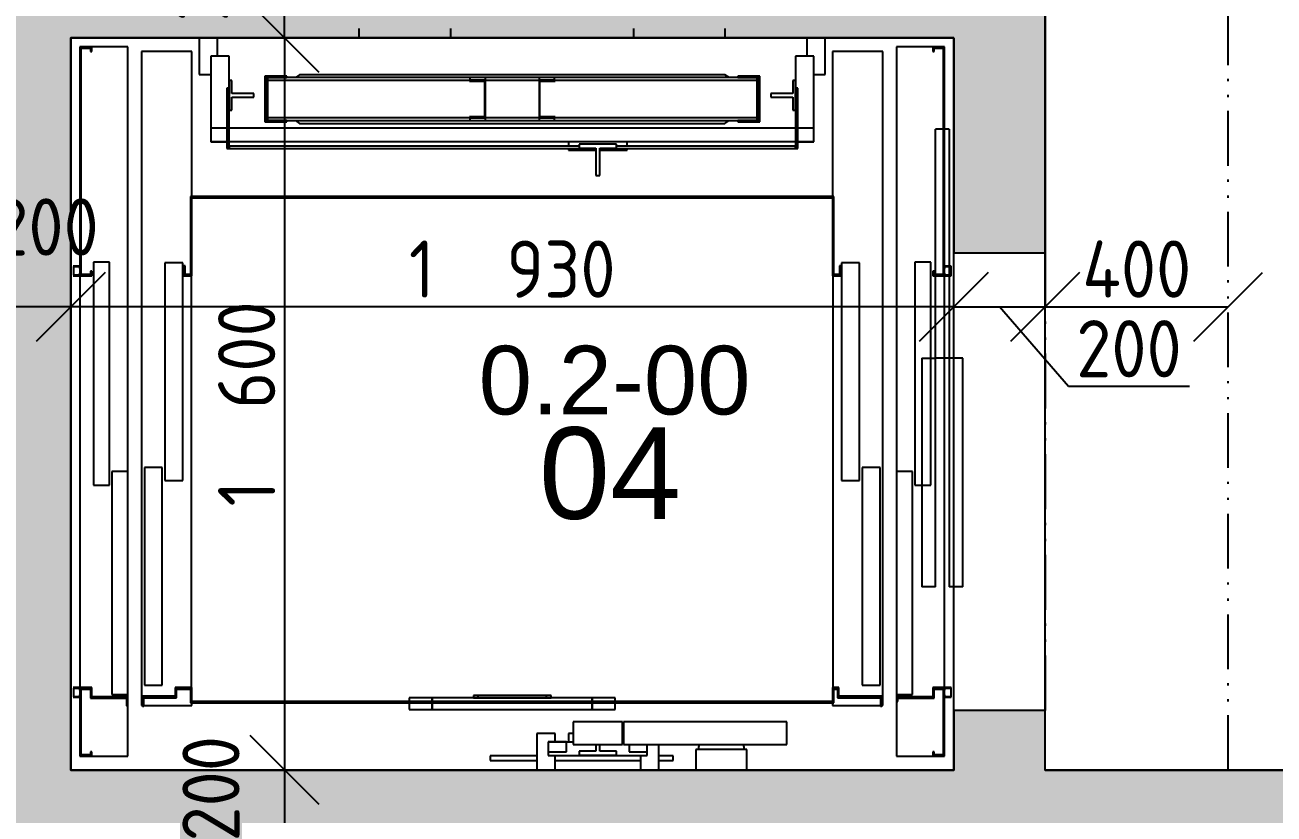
# Model space of a CAD drawing. Extents: x 4511820 to 5180432, y -1526536 to -944957.
# Drawn here: x 4991421 to 4994151, y -1422754 to -1421030 of the extents above; entities that cross this region are included whole.
import ezdxf

# ---------------------------------------------------------------- set-up
doc = ezdxf.new("R2010")
doc.units = 0
doc.header["$MEASUREMENT"] = 0
doc.linetypes.add('ACAD_ISO03W100', pattern=[30, 12, -18])
doc.linetypes.add('ACAD_ISO12W100', pattern=[22, 12, -3, 0.5, -3, 0.5, -3])
doc.layers.get('0').update_dxf_attribs({"linetype": 'CONTINUOUS'})
doc.layers.get('Defpoints').update_dxf_attribs({"color": 61, "linetype": 'CONTINUOUS'})
for name, color, linetype in [('KÓTY', 4, 'CONTINUOUS'), ('MÚRY', 1, 'CONTINUOUS'), ('Plochy', 41, 'CONTINUOUS'), ('POPIS', 7, 'CONTINUOUS'), ('POZEMOK', 7, 'CONTINUOUS'), ('TENKÁ', 7, 'CONTINUOUS'), ('zz-vetr', 52, 'CONTINUOUS'), ('ŠRAFY', 82, 'CONTINUOUS')]:
    doc.layers.add(name, color=color, linetype=linetype)
doc.styles.add('ARIAL', font='arial.ttf')
doc.styles.add('STYLE1', font='isocp.shx')
doc.dimstyles.new('STANDARD-50', dxfattribs={"dimtxt": 125, "dimasz": 150, "dimexe": 10, "dimexo": 200, "dimgap": 20, "dimtad": 1, "dimdsep": 46, "dimlunit": 6, "dimtxsty": 'STYLE1', "dimblk1": 'OBLIQUE', "dimblk2": 'OBLIQUE', "dimsah": 1, "dimcen": 2.5, "dimse1": 1, "dimse2": 1, "dimadec": 0, "dimazin": 0, "dimtfac": 1, "dimtmove": 1, "dimatfit": 3, "dimldrblk": 'OBLIQUE', "dimfxl": 1, "dimtolj": 1, "dimtzin": 0, "dimarcsym": 0})

# ---------------------------------------------------------------- blocks, each defined once
blk = doc.blocks.new('_OBLIQUE')
at = {"color": 0, "linetype": 'ByBlock'}
blk.add_line((-0.5, -0.5), (0.5, 0.5), dxfattribs=at)
blk = doc.blocks.new('*D21938')
at = {"layer": 'Defpoints', "color": 0}
for p in [(4991463, -1421058), (4991463, -1422658), (4991988, -1422658)]:
    blk.add_point(p, dxfattribs=at)
at = {"layer": 'KÓTY', "color": 0, "lineweight": -2}
blk.add_line((4991988, -1421058), (4991988, -1422658), dxfattribs=at)
at = {"layer": 'KÓTY', "color": 0, "linetype": 'ByBlock', "lineweight": -2, "xscale": 150, "yscale": 150, "zscale": 150}
for p, rotation in [((4991988, -1421058), 90), ((4991988, -1422658), 270)]:
    blk.add_blockref('_OBLIQUE', p, dxfattribs=dict(at, rotation=rotation))
at = {"layer": 'KÓTY', "color": 0, "insert": (4991905.5, -1421858), "char_height": 125, "attachment_point": 5, "rotation": 90, "style": 'STYLE1'}
blk.add_mtext('\\A1;1ﾠ600', dxfattribs=at)
blk = doc.blocks.new('*D21939')
at = {"layer": 'Defpoints', "color": 0}
for p in [(4991521, -1421058), (4993451, -1421058), (4991521, -1421646)]:
    blk.add_point(p, dxfattribs=at)
at = {"layer": 'KÓTY', "color": 0, "lineweight": -2}
blk.add_line((4993451, -1421646), (4991521, -1421646), dxfattribs=at)
at = {"layer": 'KÓTY', "color": 0, "linetype": 'ByBlock', "lineweight": -2, "xscale": 150, "yscale": 150, "zscale": 150, "rotation": 180}
blk.add_blockref('_OBLIQUE', (4991521, -1421646), dxfattribs=at)
at = {"layer": 'KÓTY', "color": 0, "linetype": 'ByBlock', "lineweight": -2, "xscale": 150, "yscale": 150, "zscale": 150}
blk.add_blockref('_OBLIQUE', (4993451, -1421646), dxfattribs=at)
at = {"layer": 'KÓTY', "color": 0, "insert": (4992486, -1421563.5), "char_height": 125, "attachment_point": 5, "style": 'STYLE1'}
blk.add_mtext('\\A1;1ﾠ930', dxfattribs=at)
blk = doc.blocks.new('*D21941')
at = {"layer": 'Defpoints', "color": 0}
for p in [(4991988, -1420858), (4991988, -1420858), (4991988, -1421058)]:
    blk.add_point(p, dxfattribs=at)
at = {"layer": 'KÓTY', "color": 0, "lineweight": -2}
blk.add_line((4991988, -1421058), (4991988, -1420858), dxfattribs=at)
at = {"layer": 'KÓTY', "color": 0, "linetype": 'ByBlock', "lineweight": -2, "xscale": 150, "yscale": 150, "zscale": 150}
for p, rotation in [((4991988, -1420858), 90), ((4991988, -1421058), 270)]:
    blk.add_blockref('_OBLIQUE', p, dxfattribs=dict(at, rotation=rotation))
at = {"layer": 'KÓTY', "color": 0, "insert": (4991803, -1420907.3), "char_height": 125, "attachment_point": 5, "rotation": 90, "style": 'STYLE1'}
blk.add_mtext('\\A1;200', dxfattribs=at)
blk = doc.blocks.new('*D21944')
at = {"layer": 'Defpoints', "color": 0}
for p in [(4991521, -1422658), (4991521, -1422858), (4991988, -1422858)]:
    blk.add_point(p, dxfattribs=at)
at = {"layer": 'KÓTY', "color": 0, "lineweight": -2}
blk.add_line((4991988, -1422658), (4991988, -1422858), dxfattribs=at)
at = {"layer": 'KÓTY', "color": 0, "linetype": 'ByBlock', "lineweight": -2, "xscale": 150, "yscale": 150, "zscale": 150}
for p, rotation in [((4991988, -1422658), 90), ((4991988, -1422858), 270)]:
    blk.add_blockref('_OBLIQUE', p, dxfattribs=dict(at, rotation=rotation))
at = {"layer": 'KÓTY', "color": 0, "insert": (4991827.5, -1422699), "char_height": 125, "attachment_point": 5, "rotation": 90, "style": 'STYLE1'}
blk.add_mtext('\\A1;200', dxfattribs=at)
blk = doc.blocks.new('*D21945')
at = {"layer": 'Defpoints', "color": 0}
for p in [(4993451, -1421058), (4993651, -1421058), (4993651, -1421646)]:
    blk.add_point(p, dxfattribs=at)
at = {"layer": 'KÓTY', "color": 0, "lineweight": -2}
for p, q in [((4993451, -1421646), (4993651, -1421646)), ((4993701.5, -1421820), (4993551, -1421646)), ((4993966.6, -1421820), (4993701.5, -1421820))]:
    blk.add_line(p, q, dxfattribs=at)
at = {"layer": 'KÓTY', "color": 0, "linetype": 'ByBlock', "lineweight": -2, "xscale": 150, "yscale": 150, "zscale": 150, "rotation": 180}
blk.add_blockref('_OBLIQUE', (4993451, -1421646), dxfattribs=at)
at = {"layer": 'KÓTY', "color": 0, "linetype": 'ByBlock', "lineweight": -2, "xscale": 150, "yscale": 150, "zscale": 150}
blk.add_blockref('_OBLIQUE', (4993651, -1421646), dxfattribs=at)
at = {"layer": 'KÓTY', "color": 0, "insert": (4993834, -1421737.5), "char_height": 125, "attachment_point": 5, "style": 'STYLE1'}
blk.add_mtext('\\A1;200', dxfattribs=at)
blk = doc.blocks.new('*D21946')
at = {"layer": 'Defpoints', "color": 0}
for p in [(4991321, -1421058), (4991521, -1421058), (4991321, -1421646)]:
    blk.add_point(p, dxfattribs=at)
at = {"layer": 'KÓTY', "color": 0, "lineweight": -2}
blk.add_line((4991521, -1421646), (4991321, -1421646), dxfattribs=at)
at = {"layer": 'KÓTY', "color": 0, "linetype": 'ByBlock', "lineweight": -2, "xscale": 150, "yscale": 150, "zscale": 150, "rotation": 180}
blk.add_blockref('_OBLIQUE', (4991321, -1421646), dxfattribs=at)
at = {"layer": 'KÓTY', "color": 0, "linetype": 'ByBlock', "lineweight": -2, "xscale": 150, "yscale": 150, "zscale": 150}
blk.add_blockref('_OBLIQUE', (4991521, -1421646), dxfattribs=at)
at = {"layer": 'KÓTY', "color": 0, "insert": (4991467, -1421471.5), "char_height": 125, "attachment_point": 5, "style": 'STYLE1'}
blk.add_mtext('\\A1;200', dxfattribs=at)
blk = doc.blocks.new('*D42673')
at = {"layer": 'Defpoints', "color": 0}
for p in [(4993651, -1421646), (4994051, -1421646), (4994051, -1421646)]:
    blk.add_point(p, dxfattribs=at)
at = {"layer": 'KÓTY', "color": 0, "lineweight": -2}
blk.add_line((4993651, -1421646), (4994051, -1421646), dxfattribs=at)
at = {"layer": 'KÓTY', "color": 0, "linetype": 'ByBlock', "lineweight": -2, "xscale": 150, "yscale": 150, "zscale": 150, "rotation": 180}
blk.add_blockref('_OBLIQUE', (4993651, -1421646), dxfattribs=at)
at = {"layer": 'KÓTY', "color": 0, "linetype": 'ByBlock', "lineweight": -2, "xscale": 150, "yscale": 150, "zscale": 150}
blk.add_blockref('_OBLIQUE', (4994051, -1421646), dxfattribs=at)
at = {"layer": 'KÓTY', "color": 0, "insert": (4993851, -1421563.5), "char_height": 125, "attachment_point": 5, "style": 'STYLE1'}
blk.add_mtext('\\A1;400', dxfattribs=at)
blk = doc.blocks.new('*D42677')
at = {"layer": 'Defpoints', "color": 0}
for p in [(4993651, -1422528), (4993651, -1422658), (4994601.5, -1422658)]:
    blk.add_point(p, dxfattribs=at)
at = {"layer": 'KÓTY', "color": 0, "lineweight": -2}
blk.add_line((4994601.5, -1422528), (4994601.5, -1422658), dxfattribs=at)
at = {"layer": 'KÓTY', "color": 0, "linetype": 'ByBlock', "lineweight": -2, "xscale": 150, "yscale": 150, "zscale": 150}
for p, rotation in [((4994601.5, -1422528), 90), ((4994601.5, -1422658), 270)]:
    blk.add_blockref('_OBLIQUE', p, dxfattribs=dict(at, rotation=rotation))
at = {"layer": 'KÓTY', "color": 0, "insert": (4994439.5, -1422554.5), "char_height": 125, "attachment_point": 5, "rotation": 90, "style": 'STYLE1'}
blk.add_mtext('\\A1;130', dxfattribs=at)
blk = doc.blocks.new('*D42678')
at = {"layer": 'Defpoints', "color": 0}
for p in [(4993651, -1421528), (4993651, -1422528), (4994601.5, -1422528)]:
    blk.add_point(p, dxfattribs=at)
at = {"layer": 'KÓTY', "color": 0, "lineweight": -2}
blk.add_line((4994601.5, -1421528), (4994601.5, -1422528), dxfattribs=at)
at = {"layer": 'KÓTY', "color": 0, "linetype": 'ByBlock', "lineweight": -2, "xscale": 150, "yscale": 150, "zscale": 150}
for p, rotation in [((4994601.5, -1421528), 90), ((4994601.5, -1422528), 270)]:
    blk.add_blockref('_OBLIQUE', p, dxfattribs=dict(at, rotation=rotation))
at = {"layer": 'KÓTY', "color": 0, "insert": (4994519, -1422028), "char_height": 125, "attachment_point": 5, "rotation": 90, "style": 'STYLE1'}
blk.add_mtext('\\A1;1ﾠ000', dxfattribs=at)
blk = doc.blocks.new('*D42679')
at = {"layer": 'Defpoints', "color": 0}
for p in [(4993651, -1420858), (4993651, -1421528), (4994601.5, -1421528)]:
    blk.add_point(p, dxfattribs=at)
at = {"layer": 'KÓTY', "color": 0, "lineweight": -2}
blk.add_line((4994601.5, -1420858), (4994601.5, -1421528), dxfattribs=at)
at = {"layer": 'KÓTY', "color": 0, "linetype": 'ByBlock', "lineweight": -2, "xscale": 150, "yscale": 150, "zscale": 150}
for p, rotation in [((4994601.5, -1420858), 90), ((4994601.5, -1421528), 270)]:
    blk.add_blockref('_OBLIQUE', p, dxfattribs=dict(at, rotation=rotation))
at = {"layer": 'KÓTY', "color": 0, "insert": (4994519, -1421193), "char_height": 125, "attachment_point": 5, "rotation": 90, "style": 'STYLE1'}
blk.add_mtext('\\A1;670', dxfattribs=at)

msp = doc.modelspace()

# ---------------------------------------------------------------- hatches: boundary and pattern name
at = {"layer": 'ŠRAFY'}
h = msp.add_hatch(dxfattribs=at)
h.set_pattern_fill('ANSI36', color=256, scale=500)
h.set_pattern_definition([(45, (584112, 0), (33.1456304, 121.533978), [156.25, -31.25, 0, -31.25])])
h.paths.add_polyline_path([(4991321, -1420858.048), (4991321, -1421158.048), (4991321, -1422858.048), (4991436, -1422858.048), (4992206, -1422858.048), (4992321, -1422858.048), (4993601, -1422858.048), (4993716, -1422858.048), (4994001, -1422858.048), (4994001, -1423043.048), (4994001, -1423158.048), (4994001, -1431558.048), (4989461, -1431558.048), (4989461, -1431808.048), (4994251, -1431808.048), (4994251, -1430413.048), (4994251, -1422658.048), (4993651, -1422658.048), (4993651, -1422528.048), (4993451, -1422528.048), (4993451, -1422658.048), (4991521, -1422658.048), (4991521, -1421058.048), (4993451, -1421058.048), (4993451, -1421528.048), (4993651, -1421528.048), (4993651, -1420858.048)])
h.paths.add_polyline_path([(4991678, -1421051.097), (4991678, -1420763.499), (4991928, -1420763.499), (4991928, -1421051.097)], flags=9)
h.paths.add_polyline_path([(4991678, -1423061.097), (4991678, -1422773.499), (4991928, -1422773.499), (4991928, -1423061.097)], flags=24)
h.paths.add_polyline_path([(4991323.201, -1421346.5), (4991610.799, -1421346.5), (4991610.799, -1421596.5), (4991323.201, -1421596.5)], flags=24)
h.paths.add_polyline_path([(4991702.5, -1422842.799), (4991702.5, -1422555.201), (4991952.5, -1422555.201), (4991952.5, -1422842.799)], flags=24)

# ---------------------------------------------------------------- linework, layer by layer
at = {"layer": 'MÚRY'}
for p, q in [((4993651, -1420858.048), (4993651, -1421528.048)), ((4991521, -1422658.048), (4991521, -1421058.048)), ((4991521, -1422658.048), (4991521, -1421058.048)), ((4991521, -1421058.048), (4993451, -1421058.048)), ((4991521, -1421528.048), (4991521, -1421058.048)), ((4993271, -1421058.048), (4992291, -1421058.048)), ((4993451, -1421058.048), (4993451, -1421528.048)), ((4993451, -1421528.048), (4993651, -1421528.048)), ((4993451, -1422528.048), (4993451, -1422658.048)), ((4993651, -1422528.048), (4993451, -1422528.048)), ((4993651, -1422658.048), (4993651, -1422528.048)), ((4993451, -1422658.048), (4991521, -1422658.048)), ((4993271, -1422658.048), (4992291, -1422658.048)), ((4993651, -1422658.048), (4994251, -1422658.048))]:
    msp.add_line(p, q, dxfattribs=at)
at = {"layer": 'Plochy'}
for points in [[(4989671, -1420858.048), (4989671, -1419258.048), (4991321, -1419258.048), (4991321, -1419508.048), (4991571, -1419508.048), (4991571, -1419258.048), (4992771, -1419258.048), (4992771, -1419478.048), (4993871, -1419478.048), (4993871, -1419493.048), (4993871, -1419508.048), (4994251, -1419508.048), (4994251, -1418508.048), (4996266, -1418508.048), (4996266, -1419508.048), (4996371, -1419508.048), (4996371, -1423448.048), (4994251, -1423448.048), (4994251, -1422658.048), (4993651, -1422658.048), (4993651, -1420858.048)], [(4993451, -1421058.048), (4991521, -1421058.048), (4991521, -1422658.048), (4993451, -1422658.048)]]:
    msp.add_lwpolyline(points, close=True, dxfattribs=at)
at = {"layer": 'POZEMOK'}
for p, q in [((4991802, -1421058.048), (4991802, -1421138.048)), ((4991842, -1421098.048), (4991842, -1421058.048)), ((4993130, -1421058.048), (4993130, -1421098.048)), ((4993170, -1421138.048), (4993170, -1421058.048)), ((4993451, -1421078.048), (4993451, -1421058.048)), ((4991541, -1421078.048), (4991541, -1421578.048)), ((4991567, -1421078.048), (4991541, -1421078.048)), ((4991544, -1421575.048), (4991544, -1421081.048)), ((4991544, -1421081.048), (4991564, -1421081.048)), ((4991564, -1421081.048), (4991564, -1421088.048)), ((4991564, -1421088.048), (4991567, -1421088.048)), ((4991646, -1421078.048), (4991567, -1421078.048)), ((4991567, -1421088.048), (4991567, -1421078.048)), ((4991646, -1422005.598), (4991646, -1421078.048)), ((4991676, -1421088.048), (4991676, -1422517.048)), ((4991786, -1421088.048), (4991676, -1421088.048)), ((4991786, -1421405.048), (4991786, -1421088.048)), ((4991867, -1421098.048), (4991827, -1421098.048)), ((4991827, -1421098.048), (4991827, -1421285.798)), ((4991867, -1421168.048), (4991867, -1421098.048)), ((4993145, -1421098.048), (4993105, -1421098.048)), ((4993105, -1421098.048), (4993105, -1421168.048)), ((4993145, -1421285.798), (4993145, -1421098.048)), ((4993296, -1421088.048), (4993186, -1421088.048)), ((4993186, -1421088.048), (4993186, -1421405.048)), ((4993296, -1422517.048), (4993296, -1421088.048)), ((4993405, -1421078.048), (4993326, -1421078.048)), ((4993326, -1421078.048), (4993326, -1422005.598)), ((4993405, -1421078.048), (4993405, -1421088.048)), ((4993431, -1421078.048), (4993405, -1421078.048)), ((4993405, -1421088.048), (4993408, -1421088.048)), ((4993408, -1421088.048), (4993408, -1421081.048)), ((4993408, -1421081.048), (4993428, -1421081.048)), ((4993428, -1421081.048), (4993428, -1421575.048)), ((4993431, -1421578.048), (4993431, -1421078.048)), ((4991802, -1421138.048), (4991827, -1421138.048)), ((4991867, -1421151.298), (4991867, -1421216.298)), ((4991872.8, -1421151.298), (4991867, -1421151.298)), ((4991872.8, -1421179.798), (4991872.8, -1421151.298)), ((4991945, -1421142.048), (4991945, -1421242.048)), ((4991993, -1421142.048), (4991945, -1421142.048)), ((4991948, -1421239.048), (4991948, -1421145.048)), ((4991948, -1421145.048), (4991993, -1421145.048)), ((4991951, -1421145.048), (4991948, -1421145.048)), ((4991951, -1421145.048), (4991948, -1421145.048)), ((4991948, -1421151.048), (4991951, -1421151.048)), ((4991948, -1421151.048), (4991951, -1421151.048)), ((4991948, -1421153.548), (4991951, -1421153.548)), ((4991951, -1421153.548), (4991948, -1421153.548)), ((4992393.5, -1421145.048), (4991951, -1421145.048)), ((4991951, -1421145.048), (4991951, -1421151.048)), ((4991951, -1421151.048), (4991951, -1421233.048)), ((4991951, -1421151.048), (4992393.5, -1421151.048)), ((4991993, -1421145.048), (4991993, -1421142.048)), ((4992021, -1421139.048), (4992012, -1421145.048)), ((4992951, -1421139.048), (4992021, -1421139.048)), ((4992392.5, -1421151.048), (4992392.5, -1421153.048)), ((4992427.5, -1421151.048), (4992392.5, -1421151.048)), ((4992392.5, -1421153.048), (4992425.5, -1421153.048)), ((4992427.5, -1421145.048), (4992393.5, -1421145.048)), ((4992393.5, -1421145.048), (4992393.5, -1421151.048)), ((4992393.5, -1421151.048), (4992427.5, -1421151.048)), ((4992425.5, -1421153.048), (4992425.5, -1421231.048)), ((4992544.5, -1421145.048), (4992427.5, -1421145.048)), ((4992427.5, -1421151.048), (4992427.5, -1421145.048)), ((4992427.5, -1421233.048), (4992427.5, -1421151.048)), ((4992427.5, -1421151.048), (4992544.5, -1421151.048)), ((4992578.5, -1421145.048), (4992544.5, -1421145.048)), ((4992544.5, -1421145.048), (4992544.5, -1421151.048)), ((4992579.5, -1421151.048), (4992544.5, -1421151.048)), ((4992544.5, -1421151.048), (4992544.5, -1421233.048)), ((4992544.5, -1421151.048), (4992578.5, -1421151.048)), ((4992546.5, -1421153.048), (4992579.5, -1421153.048)), ((4992546.5, -1421231.048), (4992546.5, -1421153.048)), ((4993021, -1421145.048), (4992578.5, -1421145.048)), ((4992578.5, -1421151.048), (4992578.5, -1421145.048)), ((4992578.5, -1421151.048), (4993021, -1421151.048)), ((4992579.5, -1421153.048), (4992579.5, -1421151.048)), ((4992960, -1421145.048), (4992951, -1421139.048)), ((4993027, -1421142.048), (4992979, -1421142.048)), ((4992979, -1421142.048), (4992979, -1421145.048)), ((4992979, -1421145.048), (4993024, -1421145.048)), ((4993021, -1421151.048), (4993021, -1421145.048)), ((4993024, -1421145.048), (4993021, -1421145.048)), ((4993024, -1421145.048), (4993021, -1421145.048)), ((4993021, -1421233.048), (4993021, -1421151.048)), ((4993021, -1421151.048), (4993024, -1421151.048)), ((4993021, -1421151.048), (4993024, -1421151.048)), ((4993021, -1421153.548), (4993024, -1421153.548)), ((4993024, -1421153.548), (4993021, -1421153.548)), ((4993024, -1421145.048), (4993024, -1421239.048)), ((4993027, -1421242.048), (4993027, -1421142.048)), ((4993105, -1421151.298), (4993099.2, -1421151.298)), ((4993099.2, -1421151.298), (4993099.2, -1421179.798)), ((4993105, -1421216.298), (4993105, -1421151.298)), ((4993145, -1421138.048), (4993170, -1421138.048)), ((4991867, -1421168.048), (4991862, -1421168.048)), ((4991862, -1421168.048), (4991862, -1421300.048)), ((4991867, -1421300.048), (4991867, -1421168.048)), ((4991921, -1421179.798), (4991872.8, -1421179.798)), ((4991921, -1421187.798), (4991921, -1421179.798)), ((4993099.2, -1421179.798), (4993051, -1421179.798)), ((4993051, -1421179.798), (4993051, -1421187.798)), ((4993110, -1421168.048), (4993105, -1421168.048)), ((4993105, -1421168.048), (4993105, -1421300.048)), ((4993110, -1421300.048), (4993110, -1421168.048)), ((4991872.8, -1421187.798), (4991921, -1421187.798)), ((4991872.8, -1421216.298), (4991872.8, -1421187.798)), ((4993051, -1421187.798), (4993099.2, -1421187.798)), ((4993099.2, -1421187.798), (4993099.2, -1421216.298)), ((4991867, -1421216.298), (4991872.8, -1421216.298)), ((4991948, -1421230.548), (4991951, -1421230.548)), ((4991951, -1421230.548), (4991948, -1421230.548)), ((4991948, -1421233.548), (4991951, -1421233.548)), ((4992393.5, -1421233.048), (4991951, -1421233.048)), ((4991951, -1421233.048), (4991951, -1421239.048)), ((4992392.5, -1421231.048), (4992392.5, -1421233.048)), ((4992425.5, -1421231.048), (4992392.5, -1421231.048)), ((4992392.5, -1421233.048), (4992427.5, -1421233.048)), ((4992427.5, -1421233.048), (4992393.5, -1421233.048)), ((4992393.5, -1421233.048), (4992393.5, -1421239.048)), ((4992427.5, -1421239.048), (4992427.5, -1421233.048)), ((4992544.5, -1421233.048), (4992427.5, -1421233.048)), ((4992578.5, -1421233.048), (4992544.5, -1421233.048)), ((4992544.5, -1421233.048), (4992544.5, -1421239.048)), ((4992544.5, -1421233.048), (4992579.5, -1421233.048)), ((4992579.5, -1421231.048), (4992546.5, -1421231.048)), ((4993021, -1421233.048), (4992578.5, -1421233.048)), ((4992578.5, -1421239.048), (4992578.5, -1421233.048)), ((4992579.5, -1421233.048), (4992579.5, -1421231.048)), ((4993021, -1421230.548), (4993024, -1421230.548)), ((4993024, -1421230.548), (4993021, -1421230.548)), ((4993021, -1421239.048), (4993021, -1421233.048)), ((4993021, -1421233.548), (4993024, -1421233.548)), ((4993099.2, -1421216.298), (4993105, -1421216.298)), ((4991827, -1421255.798), (4991827, -1421284.798)), ((4991862, -1421255.798), (4991827, -1421255.798)), ((4993105, -1421255.798), (4991867, -1421255.798)), ((4991945, -1421242.048), (4991993, -1421242.048)), ((4991993, -1421239.048), (4991948, -1421239.048)), ((4991951, -1421239.048), (4992393.5, -1421239.048)), ((4991993, -1421242.048), (4991993, -1421239.048)), ((4992012, -1421239.048), (4992021, -1421245.048)), ((4992021, -1421245.048), (4992951, -1421245.048)), ((4992393.5, -1421239.048), (4992427.5, -1421239.048)), ((4992427.5, -1421239.048), (4992544.5, -1421239.048)), ((4992544.5, -1421239.048), (4992578.5, -1421239.048)), ((4992578.5, -1421239.048), (4993021, -1421239.048)), ((4992951, -1421245.048), (4992960, -1421239.048)), ((4993024, -1421239.048), (4992979, -1421239.048)), ((4992979, -1421239.048), (4992979, -1421242.048)), ((4992979, -1421242.048), (4993027, -1421242.048)), ((4993145, -1421255.798), (4993110, -1421255.798)), ((4993145, -1421284.798), (4993145, -1421255.798)), ((4991827, -1421284.798), (4991862, -1421284.798)), ((4991827, -1421285.798), (4991862, -1421285.798)), ((4991867, -1421284.798), (4993105, -1421284.798)), ((4992737, -1421285.798), (4992609, -1421285.798)), ((4992609, -1421285.798), (4992609, -1421295.048)), ((4992714, -1421290.798), (4992632, -1421290.798)), ((4992632, -1421290.798), (4992632, -1421299.048)), ((4992714, -1421299.048), (4992714, -1421290.798)), ((4992737, -1421295.048), (4992737, -1421285.798)), ((4993110, -1421284.798), (4993145, -1421284.798)), ((4993110, -1421285.798), (4993145, -1421285.798)), ((4991862, -1421300.048), (4991867, -1421300.048)), ((4991867, -1421295.048), (4991867, -1421300.048)), ((4992632, -1421295.048), (4991867, -1421295.048)), ((4991867, -1421300.048), (4992668.5, -1421300.048)), ((4992609, -1421300.048), (4992609, -1421303.798)), ((4992609, -1421303.798), (4992668.5, -1421303.798)), ((4992632, -1421299.048), (4992668.5, -1421299.048)), ((4992668.5, -1421299.048), (4992668.5, -1421359.048)), ((4992677.5, -1421359.048), (4992677.5, -1421299.048)), ((4992677.5, -1421299.048), (4992714, -1421299.048)), ((4992677.5, -1421300.048), (4993105, -1421300.048)), ((4992677.5, -1421303.798), (4992737, -1421303.798)), ((4993105, -1421295.048), (4992714, -1421295.048)), ((4992737, -1421303.798), (4992737, -1421300.048)), ((4993105, -1421300.048), (4993105, -1421295.048)), ((4993105, -1421300.048), (4993110, -1421300.048)), ((4992668.5, -1421359.048), (4992677.5, -1421359.048)), ((4991783, -1421405.048), (4991783, -1421575.048)), ((4991786, -1421578.048), (4991786, -1421408.048)), ((4991541, -1421557.048), (4991526.5, -1421557.048)), ((4991527.5, -1421577.048), (4991527.5, -1421558.048)), ((4991527.5, -1421558.048), (4991540.5, -1421558.048)), ((4991540.5, -1421558.048), (4991540.5, -1421562.548)), ((4991540.5, -1421562.548), (4991541, -1421562.548)), ((4991771, -1421556.548), (4991768, -1421556.548)), ((4991768, -1421556.548), (4991768, -1421578.048)), ((4991771, -1421575.048), (4991771, -1421556.548)), ((4993445.5, -1421557.048), (4993431, -1421557.048)), ((4993431, -1421562.548), (4993431.5, -1421562.548)), ((4993431.5, -1421562.548), (4993431.5, -1421558.048)), ((4993431.5, -1421558.048), (4993444.5, -1421558.048)), ((4993444.5, -1421558.048), (4993444.5, -1421577.048)), ((4993445.5, -1421578.048), (4993445.5, -1421557.048)), ((4991526.5, -1421578.048), (4991541, -1421578.048)), ((4991540.5, -1421577.048), (4991527.5, -1421577.048)), ((4991541, -1421572.548), (4991540.5, -1421572.548)), ((4991540.5, -1421572.548), (4991540.5, -1421577.048)), ((4991541, -1421578.048), (4991541, -1422478.048)), ((4991541, -1421578.048), (4991567, -1421578.048)), ((4991564, -1421575.048), (4991544, -1421575.048)), ((4991567, -1421568.048), (4991564, -1421568.048)), ((4991564, -1421568.048), (4991564, -1421575.048)), ((4991567, -1421578.048), (4991567, -1421568.048)), ((4991768, -1421578.048), (4991786, -1421578.048)), ((4991783, -1421575.048), (4991771, -1421575.048)), ((4991784.5, -1421578.048), (4991784.5, -1422478.048)), ((4993187.5, -1422478.048), (4993187.5, -1421578.048)), ((4993408, -1421568.048), (4993405, -1421568.048)), ((4993405, -1421568.048), (4993405, -1421578.048)), ((4993405, -1421578.048), (4993431, -1421578.048)), ((4993408, -1421575.048), (4993408, -1421568.048)), ((4993428, -1421575.048), (4993408, -1421575.048)), ((4993431.5, -1421572.548), (4993431, -1421572.548)), ((4993431, -1422478.048), (4993431, -1421578.048)), ((4993431, -1421578.048), (4993445.5, -1421578.048)), ((4993431.5, -1421577.048), (4993431.5, -1421572.548)), ((4993444.5, -1421577.048), (4993431.5, -1421577.048)), ((4991541, -1422478.048), (4991526.5, -1422478.048)), ((4991527.5, -1422498.048), (4991527.5, -1422479.048)), ((4991527.5, -1422479.048), (4991540.5, -1422479.048)), ((4991540.5, -1422479.048), (4991540.5, -1422483.548)), ((4991540.5, -1422483.548), (4991541, -1422483.548)), ((4991541, -1422493.548), (4991540.5, -1422493.548)), ((4991540.5, -1422493.548), (4991540.5, -1422498.048)), ((4991541, -1422478.048), (4991541, -1422628.048)), ((4991567, -1422478.048), (4991541, -1422478.048)), ((4991544, -1422625.048), (4991544, -1422481.048)), ((4991544, -1422481.048), (4991564, -1422481.048)), ((4991564, -1422481.048), (4991564, -1422501.048)), ((4991567, -1422498.048), (4991567, -1422478.048)), ((4991646, -1422498.048), (4991646, -1422492.998)), ((4991783, -1422481.048), (4991783, -1422511.048)), ((4993326, -1422492.998), (4993326, -1422498.048)), ((4993405, -1422478.048), (4993405, -1422498.048)), ((4993431, -1422478.048), (4993405, -1422478.048)), ((4993408, -1422501.048), (4993408, -1422481.048)), ((4993408, -1422481.048), (4993428, -1422481.048)), ((4993428, -1422481.048), (4993428, -1422625.048)), ((4993431, -1422628.048), (4993431, -1422478.048)), ((4993445.5, -1422478.048), (4993431, -1422478.048)), ((4993431, -1422483.548), (4993431.5, -1422483.548)), ((4993431.5, -1422493.548), (4993431, -1422493.548)), ((4993431.5, -1422483.548), (4993431.5, -1422479.048)), ((4993431.5, -1422479.048), (4993444.5, -1422479.048)), ((4993431.5, -1422498.048), (4993431.5, -1422493.548)), ((4993444.5, -1422479.048), (4993444.5, -1422498.048)), ((4993445.5, -1422499.048), (4993445.5, -1422478.048)), ((4991526.5, -1422499.048), (4991541, -1422499.048)), ((4991540.5, -1422498.048), (4991527.5, -1422498.048)), ((4991564, -1422501.048), (4991643, -1422501.048)), ((4991646, -1422498.048), (4991567, -1422498.048)), ((4991643, -1422501.048), (4991643, -1422518.048)), ((4991643, -1422518.048), (4991646, -1422518.048)), ((4991646, -1422518.048), (4991646, -1422498.048)), ((4991646, -1422628.048), (4991646, -1422518.048)), ((4991676, -1422517.048), (4991678, -1422517.048)), ((4991681, -1422517.048), (4991786, -1422517.048)), ((4991786, -1422517.048), (4991786, -1422511.048)), ((4992311, -1422500.548), (4992261, -1422500.548)), ((4992261, -1422500.548), (4992261, -1422508.048)), ((4992261, -1422511.048), (4992261, -1422525.548)), ((4992661, -1422500.548), (4992311, -1422500.548)), ((4992311, -1422500.548), (4992311, -1422508.048)), ((4992311, -1422508.048), (4992311, -1422500.548)), ((4992311, -1422511.048), (4992311, -1422525.548)), ((4992311, -1422525.548), (4992311, -1422511.048)), ((4992411, -1422495.548), (4992401, -1422495.548)), ((4992401, -1422495.548), (4992401, -1422500.548)), ((4992401, -1422500.548), (4992411, -1422500.548)), ((4992561, -1422495.548), (4992411, -1422495.548)), ((4992411, -1422495.548), (4992411, -1422500.548)), ((4992411, -1422500.548), (4992561, -1422500.548)), ((4992561, -1422500.548), (4992561, -1422495.548)), ((4992571, -1422495.548), (4992561, -1422495.548)), ((4992561, -1422500.548), (4992571, -1422500.548)), ((4992571, -1422500.548), (4992571, -1422495.548)), ((4992711, -1422500.548), (4992661, -1422500.548)), ((4992661, -1422500.548), (4992661, -1422508.048)), ((4992661, -1422508.048), (4992661, -1422500.548)), ((4992661, -1422511.048), (4992661, -1422525.548)), ((4992661, -1422525.548), (4992661, -1422511.048)), ((4992711, -1422508.048), (4992711, -1422500.548)), ((4992711, -1422525.548), (4992711, -1422511.048)), ((4993186, -1422511.048), (4993186, -1422517.048)), ((4993186, -1422517.048), (4993291, -1422517.048)), ((4993294, -1422517.048), (4993296, -1422517.048)), ((4993326, -1422498.048), (4993326, -1422508.048)), ((4993405, -1422498.048), (4993326, -1422498.048)), ((4993326, -1422508.048), (4993326, -1422628.048)), ((4993326, -1422508.048), (4993329, -1422508.048)), ((4993329, -1422508.048), (4993329, -1422501.048)), ((4993329, -1422501.048), (4993408, -1422501.048)), ((4993431, -1422499.048), (4993445.5, -1422499.048)), ((4993444.5, -1422498.048), (4993431.5, -1422498.048)), ((4992261, -1422525.548), (4992311, -1422525.548)), ((4992311, -1422525.548), (4992661, -1422525.548)), ((4992661, -1422525.548), (4992711, -1422525.548)), ((4992619, -1422552.548), (4992619, -1422602.548)), ((4992727, -1422552.548), (4992619, -1422552.548)), ((4992727, -1422602.548), (4992727, -1422552.548)), ((4992729, -1422556.923), (4992727, -1422556.923)), ((4992727, -1422561.923), (4992729, -1422561.923)), ((4992729, -1422572.923), (4992727, -1422572.923)), ((4993086, -1422552.548), (4992729, -1422552.548)), ((4992729, -1422552.548), (4992729, -1422602.548)), ((4993086, -1422602.548), (4993086, -1422552.548)), ((4992539.75, -1422578.048), (4992539.75, -1422658.048)), ((4992579.75, -1422578.048), (4992539.75, -1422578.048)), ((4992604.75, -1422596.298), (4992564.75, -1422596.298)), ((4992564.75, -1422596.298), (4992564.75, -1422618.048)), ((4992619, -1422597.298), (4992564.75, -1422597.298)), ((4992564.75, -1422597.298), (4992564.75, -1422626.298)), ((4992579.75, -1422596.298), (4992579.75, -1422578.048)), ((4992604.75, -1422618.048), (4992604.75, -1422596.298)), ((4992609, -1422578.298), (4992609, -1422596.298)), ((4992619, -1422578.298), (4992609, -1422578.298)), ((4992609, -1422596.298), (4992619, -1422596.298)), ((4992619, -1422602.548), (4992727, -1422602.548)), ((4992668.5, -1422602.548), (4992668.5, -1422617.048)), ((4992677.5, -1422617.048), (4992677.5, -1422602.548)), ((4992729, -1422577.923), (4992727, -1422577.923)), ((4992729, -1422578.298), (4992727, -1422578.298)), ((4992727, -1422596.298), (4992729, -1422596.298)), ((4992729, -1422597.298), (4992727, -1422597.298)), ((4992729, -1422602.548), (4993086, -1422602.548)), ((4992741.25, -1422602.548), (4992741.25, -1422618.048)), ((4992781.25, -1422618.048), (4992781.25, -1422602.548)), ((4992781.25, -1422626.298), (4992781.25, -1422602.548)), ((4992806.25, -1422658.048), (4992806.25, -1422602.548)), ((4992894.293, -1422602.548), (4992893, -1422609.048)), ((4992993, -1422609.048), (4992991.707, -1422602.548)), ((4991541, -1422628.048), (4991567, -1422628.048)), ((4991564, -1422625.048), (4991544, -1422625.048)), ((4991567, -1422618.048), (4991564, -1422618.048)), ((4991564, -1422618.048), (4991564, -1422625.048)), ((4991567, -1422628.048), (4991567, -1422618.048)), ((4991567, -1422628.048), (4991646, -1422628.048)), ((4992539.75, -1422627.173), (4992438, -1422627.173)), ((4992438, -1422627.173), (4992438, -1422637.173)), ((4992564.75, -1422618.048), (4992604.75, -1422618.048)), ((4992564.75, -1422626.298), (4992781.25, -1422626.298)), ((4992579.75, -1422658.048), (4992579.75, -1422626.298)), ((4992766.25, -1422627.173), (4992579.75, -1422627.173)), ((4992668.5, -1422617.048), (4992632, -1422617.048)), ((4992632, -1422617.048), (4992632, -1422625.298)), ((4992632, -1422625.298), (4992714, -1422625.298)), ((4992714, -1422617.048), (4992677.5, -1422617.048)), ((4992714, -1422625.298), (4992714, -1422617.048)), ((4992741.25, -1422618.048), (4992781.25, -1422618.048)), ((4992766.25, -1422626.298), (4992766.25, -1422658.048)), ((4992838, -1422627.173), (4992806.25, -1422627.173)), ((4992838, -1422637.173), (4992838, -1422627.173)), ((4992998.5, -1422613.048), (4992887.5, -1422613.048)), ((4992887.5, -1422613.048), (4992887.5, -1422658.048)), ((4992893, -1422609.048), (4992893.796, -1422613.048)), ((4992992.204, -1422613.048), (4992993, -1422609.048)), ((4992998.5, -1422658.048), (4992998.5, -1422613.048)), ((4993326, -1422628.048), (4993405, -1422628.048)), ((4993408, -1422618.048), (4993405, -1422618.048)), ((4993405, -1422618.048), (4993405, -1422628.048)), ((4993405, -1422628.048), (4993431, -1422628.048)), ((4993408, -1422625.048), (4993408, -1422618.048)), ((4993428, -1422625.048), (4993408, -1422625.048)), ((4993451, -1422658.048), (4993451, -1422628.048)), ((4992438, -1422637.173), (4992539.75, -1422637.173)), ((4992579.75, -1422637.173), (4992766.25, -1422637.173)), ((4992806.25, -1422637.173), (4992838, -1422637.173))]:
    msp.add_line(p, q, dxfattribs=at)
at = {"layer": 'TENKÁ', "linetype": 'ACAD_ISO12W100', "ltscale": 10}
for p, q in [((4994051, -1422658.048), (4994051, -1419508.048)), ((4993651, -1421528.048), (4993651, -1422528.048))]:
    msp.add_line(p, q, dxfattribs=at)
at = {"layer": 'TENKÁ'}
for p, q in [((4993411, -1421758.048), (4993411, -1421258.048)), ((4993441, -1421258.048), (4993411, -1421258.048)), ((4993441, -1421258.048), (4993441, -1421758.048)), ((4993189, -1421405.048), (4991783, -1421405.048)), ((4991786, -1421408.048), (4993186, -1421408.048)), ((4993186, -1421408.048), (4993186, -1421578.048)), ((4993189, -1421575.048), (4993189, -1421405.048)), ((4991571, -1421548.098), (4991571, -1422035.498)), ((4991606, -1421548.098), (4991571, -1421548.098)), ((4991606, -1422035.498), (4991606, -1421548.098)), ((4991727, -1421549.598), (4991727, -1422025.498)), ((4991766, -1421549.598), (4991727, -1421549.598)), ((4991766, -1422025.498), (4991766, -1421549.598)), ((4993204, -1421556.548), (4993201, -1421556.548)), ((4993201, -1421556.548), (4993201, -1421575.048)), ((4993204, -1421578.048), (4993204, -1421556.548)), ((4993245, -1421549.598), (4993206, -1421549.598)), ((4993206, -1421549.598), (4993206, -1422025.498)), ((4993245, -1422025.498), (4993245, -1421549.598)), ((4993401, -1421548.098), (4993366, -1421548.098)), ((4993366, -1421548.098), (4993366, -1422035.498)), ((4993401, -1422035.498), (4993401, -1421548.098)), ((4993186, -1421578.048), (4993204, -1421578.048)), ((4993201, -1421575.048), (4993189, -1421575.048)), ((4993381, -1421758.048), (4993381, -1422258.048)), ((4993381, -1421758.048), (4993411, -1421758.048)), ((4993441, -1421757.913), (4993411, -1421757.913)), ((4993411, -1422258.048), (4993411, -1421758.048)), ((4993471, -1421758.048), (4993441, -1421758.048)), ((4993441, -1421758.048), (4993441, -1422258.048)), ((4993471, -1422258.048), (4993471, -1421758.048)), ((4991682, -1421997.098), (4991682, -1422472.998)), ((4991721, -1421997.098), (4991682, -1421997.098)), ((4991721, -1422472.998), (4991721, -1421997.098)), ((4993290, -1421997.098), (4993251, -1421997.098)), ((4993251, -1421997.098), (4993251, -1422472.998)), ((4993290, -1422472.998), (4993290, -1421997.098)), ((4991611, -1422005.598), (4991611, -1422492.998)), ((4991646, -1422005.598), (4991611, -1422005.598)), ((4991646, -1422492.998), (4991646, -1422005.598)), ((4991727, -1422025.498), (4991766, -1422025.498)), ((4993206, -1422025.498), (4993245, -1422025.498)), ((4993361, -1422005.598), (4993326, -1422005.598)), ((4993326, -1422005.598), (4993326, -1422492.998)), ((4993361, -1422492.998), (4993361, -1422005.598)), ((4991571, -1422035.498), (4991606, -1422035.498)), ((4993366, -1422035.498), (4993401, -1422035.498)), ((4993411, -1422258.048), (4993381, -1422258.048)), ((4993471, -1422258.048), (4993441, -1422258.048)), ((4991611, -1422492.998), (4991646, -1422492.998)), ((4991682, -1422472.998), (4991721, -1422472.998)), ((4991786, -1422478.048), (4991749, -1422478.048)), ((4991749, -1422478.048), (4991749, -1422497.048)), ((4991752, -1422481.048), (4991783, -1422481.048)), ((4991752, -1422500.048), (4991752, -1422481.048)), ((4991786, -1422508.048), (4991786, -1422478.048)), ((4993186, -1422478.048), (4993186, -1422508.048)), ((4993200, -1422478.048), (4993186, -1422478.048)), ((4993189, -1422508.048), (4993189, -1422481.048)), ((4993189, -1422481.048), (4993197, -1422481.048)), ((4993197, -1422481.048), (4993197, -1422500.048)), ((4993200, -1422497.048), (4993200, -1422478.048)), ((4993251, -1422472.998), (4993290, -1422472.998)), ((4993326, -1422492.998), (4993361, -1422492.998)), ((4991678, -1422497.048), (4991678, -1422518.548)), ((4991749, -1422497.048), (4991678, -1422497.048)), ((4991678, -1422518.548), (4991681, -1422518.548)), ((4991681, -1422518.548), (4991681, -1422500.048)), ((4991681, -1422500.048), (4991752, -1422500.048)), ((4991783, -1422511.048), (4993189, -1422511.048)), ((4993189, -1422508.048), (4991786, -1422508.048)), ((4993186, -1422508.048), (4993189, -1422508.048)), ((4993189, -1422511.048), (4993189, -1422508.048)), ((4993197, -1422500.048), (4993291, -1422500.048)), ((4993294, -1422497.048), (4993200, -1422497.048)), ((4993291, -1422500.048), (4993291, -1422518.548)), ((4993291, -1422518.548), (4993294, -1422518.548)), ((4993294, -1422518.548), (4993294, -1422497.048))]:
    msp.add_line(p, q, dxfattribs=at)
at = {"layer": 'zz-vetr', "linetype": 'ACAD_ISO03W100', "ltscale": 3}
for p, q in [((4992151, -1420858.048), (4992151, -1421058.048)), ((4992351, -1420858.048), (4992351, -1421058.048)), ((4992751, -1420858.048), (4992751, -1421058.048)), ((4992951, -1420858.048), (4992951, -1421058.048))]:
    msp.add_line(p, q, dxfattribs=at)

# ---------------------------------------------------------------- texts
at = {"layer": 'POPIS', "lineweight": 40, "ltscale": 0.25, "style": 'ARIAL'}
for s, height, p in [('0.2-00', 150, (4992412.665, -1421881.071)), ('04', 200, (4992544.269, -1422109.212))]:
    msp.add_text(s, height=height, dxfattribs=at).set_placement(p)

# ---------------------------------------------------------------- dimensions: what is measured, and where the dimension line sits
at = {"layer": 'KÓTY'}
for base, p1, p2, picture, middle in [((4991988, -1420858.048), (4991988, -1421058.048), (4991988, -1420858.048), '*D21941', (4991803, -1420907.298)), ((4991988, -1422658.048), (4991463, -1421058.048), (4991463, -1422658.048), '*D21938', (4991905.457, -1421858.048))]:
    dim = msp.add_linear_dim(base=base, p1=p1, p2=p2, angle=90, dimstyle='STANDARD-50', override={"dimtxsty": 'STYLE1', "dimldrblk": 'OBLIQUE'}, dxfattribs=at)
    dim.commit()
    dim.dimension.update_dxf_attribs({"geometry": picture, "text_midpoint": middle})
for base, p1, p2, picture, middle in [((4994601.5, -1421528.048), (4993651, -1420858.048), (4993651, -1421528.048), '*D42679', (4994519, -1421193.048)), ((4994601.5, -1422528.048), (4993651, -1421528.048), (4993651, -1422528.048), '*D42678', (4994518.957, -1422028.048))]:
    dim = msp.add_linear_dim(base=base, p1=p1, p2=p2, angle=90, dimstyle='STANDARD-50', dxfattribs=at)
    dim.commit()
    dim.dimension.update_dxf_attribs({"geometry": picture, "text_midpoint": middle})
for base, p1, p2, picture, middle in [((4991321, -1421646), (4991521, -1421058.048), (4991321, -1421058.048), '*D21946', (4991467, -1421554)), ((4993651, -1421646), (4993451, -1421058.048), (4993651, -1421058.048), '*D21945', (4993721.5, -1421820))]:
    dim = msp.add_linear_dim(base=base, p1=p1, p2=p2, dimstyle='STANDARD-50', override={"dimtxsty": 'STYLE1', "dimldrblk": 'OBLIQUE'}, dxfattribs=at)
    dim.commit()
    dim.dimension.update_dxf_attribs({"geometry": picture, "text_midpoint": middle, "dimtype": 160})
for base, p1, p2, picture, middle in [((4991521, -1421646), (4993451, -1421058.048), (4991521, -1421058.048), '*D21939', (4992486, -1421563.457)), ((4994051, -1421646), (4993651, -1421646), (4994051, -1421646), '*D42673', (4993851, -1421563.5))]:
    dim = msp.add_linear_dim(base=base, p1=p1, p2=p2, dimstyle='STANDARD-50', override={"dimtxsty": 'STYLE1', "dimldrblk": 'OBLIQUE'}, dxfattribs=at)
    dim.commit()
    dim.dimension.update_dxf_attribs({"geometry": picture, "text_midpoint": middle})
dim = msp.add_linear_dim(base=(4994601.5, -1422658.048), p1=(4993651, -1422528.048), p2=(4993651, -1422658.048), angle=90, dimstyle='STANDARD-50', dxfattribs=at)
dim.commit()
dim.dimension.update_dxf_attribs({"geometry": '*D42677', "text_midpoint": (4994522, -1422554.5), "dimtype": 160})
dim = msp.add_linear_dim(base=(4991988, -1422858.048), p1=(4991521, -1422658.048), p2=(4991521, -1422858.048), angle=90, dimstyle='STANDARD-50', override={"dimtxsty": 'STYLE1', "dimldrblk": 'OBLIQUE'}, dxfattribs=at)
dim.commit()
dim.dimension.update_dxf_attribs({"geometry": '*D21944', "text_midpoint": (4991910, -1422699), "dimtype": 160})

doc.saveas('drawing.dxf')
